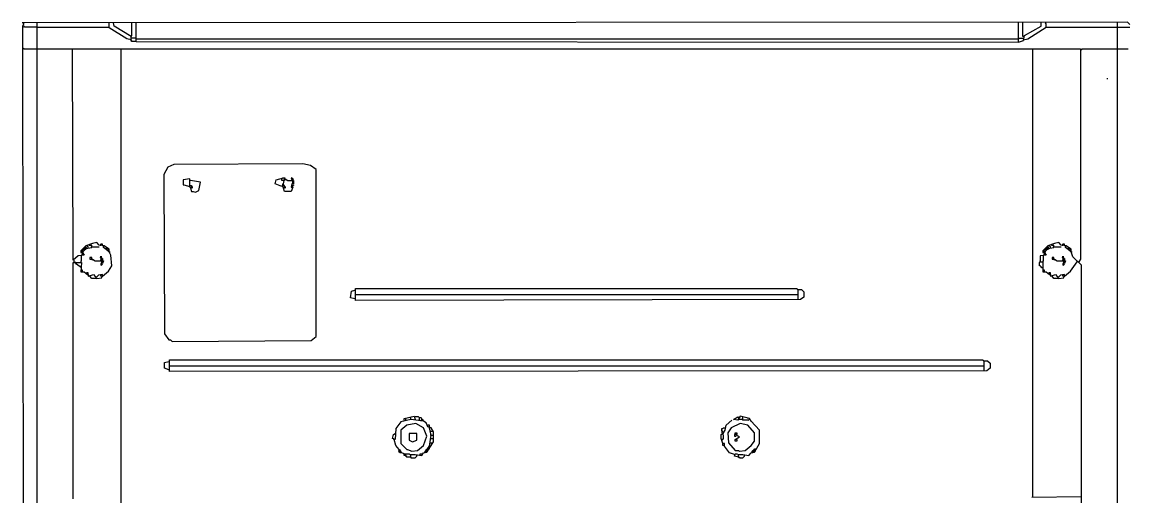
# Model space of a CAD drawing. Extents: x 3792242 to 5145247, y -1546315 to -1031918.
# Drawn here: x 4036636 to 4037569, y -1523868 to -1523468 of the extents above; entities that cross this region are included whole.
import ezdxf

# ---------------------------------------------------------------- set-up
doc = ezdxf.new("R2010")
doc.units = 0
doc.header["$MEASUREMENT"] = 0
doc.layers.add('ZZ-chladenie', color=133, linetype='CONTINUOUS')

msp = doc.modelspace()

# ---------------------------------------------------------------- linework, layer by layer
at = {"layer": 'ZZ-chladenie'}
for p, q in [((4036638.429, -1523468.548), (4036636.309, -1523468.548)), ((4036637.723, -1523469.254), (4036637.016, -1523468.548)), ((4036637.016, -1523471.374), (4036637.723, -1523469.254)), ((4036637.016, -1523489.04), (4036637.016, -1523471.374)), ((4036638.429, -1523472.081), (4036637.723, -1523471.374)), ((4036637.723, -1523471.374), (4036638.429, -1523471.374)), ((4037568.327, -1523467.841), (4036638.429, -1523468.548)), ((4036649.028, -1523472.081), (4036638.429, -1523472.081)), ((4036649.028, -1525157.345), (4036649.028, -1523467.841)), ((4036649.028, -1523472.081), (4036709.09, -1523472.081)), ((4036709.797, -1523468.548), (4036709.797, -1523467.841)), ((4036709.797, -1523472.788), (4036709.797, -1523468.548)), ((4036724.636, -1523481.974), (4036709.797, -1523472.788)), ((4036714.036, -1523471.374), (4036713.329, -1523468.548)), ((4036728.168, -1523479.854), (4036714.036, -1523471.374)), ((4036728.875, -1523479.147), (4036728.875, -1523467.841)), ((4036732.408, -1523484.093), (4036732.408, -1523467.841)), ((4037476.468, -1523484.093), (4037476.468, -1523467.841)), ((4037480.001, -1523479.854), (4037480.001, -1523467.841)), ((4037481.414, -1523479.147), (4037495.546, -1523471.374)), ((4037484.241, -1523481.974), (4037499.786, -1523472.081)), ((4037495.546, -1523468.548), (4037495.546, -1523467.841)), ((4037495.546, -1523471.374), (4037495.546, -1523468.548)), ((4037499.786, -1523469.254), (4037499.079, -1523468.548)), ((4037499.079, -1523468.548), (4037499.079, -1523469.254)), ((4037499.786, -1523472.081), (4037499.786, -1523469.254)), ((4037499.786, -1523472.081), (4037559.848, -1523472.081)), ((4037559.848, -1525157.345), (4037559.848, -1523467.841)), ((4037559.848, -1523472.081), (4037570.447, -1523472.081)), ((4037570.447, -1523469.961), (4037568.327, -1523467.841)), ((4036728.168, -1523482.68), (4036724.636, -1523481.974)), ((4036728.168, -1523479.854), (4036728.875, -1523479.147)), ((4036728.168, -1523483.387), (4036728.168, -1523479.854)), ((4036731.702, -1523481.267), (4036728.168, -1523481.267)), ((4036728.168, -1523482.68), (4036728.875, -1523483.387)), ((4036728.875, -1523484.093), (4036728.168, -1523483.387)), ((4036732.408, -1523484.093), (4036728.875, -1523484.093)), ((4036732.408, -1523481.974), (4036731.702, -1523481.267)), ((4036732.408, -1523481.974), (4037476.468, -1523481.974)), ((4036732.408, -1523484.093), (4037476.468, -1523484.8)), ((4037476.468, -1523481.974), (4037477.175, -1523481.267)), ((4037476.468, -1523484.8), (4037480.708, -1523483.387)), ((4037477.175, -1523481.267), (4037480.708, -1523481.267)), ((4037480.708, -1523479.854), (4037480.001, -1523479.854)), ((4037480.708, -1523483.387), (4037481.414, -1523479.147)), ((4037480.708, -1523482.68), (4037484.241, -1523481.974)), ((4036638.429, -1525156.638), (4036637.016, -1523489.04)), ((4036637.723, -1523490.453), (4036637.016, -1523489.746)), ((4036637.723, -1523490.453), (4036649.028, -1523490.453)), ((4036649.028, -1523490.453), (4036678.706, -1523490.453)), ((4036679.412, -1523668.519), (4036678.706, -1523490.453)), ((4036678.706, -1523490.453), (4036719.689, -1523490.453)), ((4036719.689, -1525057.713), (4036719.689, -1523490.453)), ((4036719.689, -1523490.453), (4037528.757, -1523490.453)), ((4037488.48, -1523867.782), (4037488.48, -1523490.453)), ((4037528.757, -1523490.453), (4037528.757, -1523667.812)), ((4037529.463, -1523491.159), (4037528.757, -1523491.159)), ((4037529.463, -1523491.159), (4037530.17, -1523490.453)), ((4037530.17, -1523490.453), (4037559.848, -1523490.453)), ((4037559.848, -1523490.453), (4037569.034, -1523490.453)), ((4037551.368, -1523515.891), (4037551.368, -1523515.184)), ((4036873.023, -1523587.258), (4036764.206, -1523587.965)), ((4036879.383, -1523588.672), (4036873.023, -1523587.258)), ((4036759.259, -1523590.085), (4036755.726, -1523596.445)), ((4036755.726, -1523596.445), (4036756.433, -1523730.7)), ((4036764.206, -1523587.965), (4036759.259, -1523590.085)), ((4036884.329, -1523592.205), (4036879.383, -1523588.672)), ((4036884.329, -1523732.82), (4036884.329, -1523592.205)), ((4036777.631, -1523599.977), (4036771.978, -1523600.684)), ((4036771.978, -1523600.684), (4036771.978, -1523604.924)), ((4036771.978, -1523604.924), (4036772.685, -1523604.924)), ((4036772.685, -1523604.924), (4036777.631, -1523606.337)), ((4036777.631, -1523607.043), (4036777.631, -1523599.977)), ((4036778.338, -1523601.39), (4036777.631, -1523600.684)), ((4036777.631, -1523606.337), (4036778.338, -1523605.63)), ((4036786.817, -1523602.804), (4036778.338, -1523601.39)), ((4036778.338, -1523605.63), (4036779.044, -1523605.63)), ((4036779.044, -1523605.63), (4036779.044, -1523606.337)), ((4036785.404, -1523609.87), (4036786.817, -1523602.804)), ((4036849.705, -1523604.217), (4036850.412, -1523600.684)), ((4036855.358, -1523606.337), (4036849.705, -1523604.217)), ((4036850.412, -1523600.684), (4036856.772, -1523599.271)), ((4036855.358, -1523599.977), (4036856.065, -1523599.271)), ((4036855.358, -1523601.39), (4036855.358, -1523599.977)), ((4036856.772, -1523601.39), (4036855.358, -1523601.39)), ((4036856.065, -1523604.217), (4036855.358, -1523606.337)), ((4036856.065, -1523599.271), (4036856.772, -1523599.271)), ((4036856.065, -1523607.043), (4036857.478, -1523599.977)), ((4036856.772, -1523599.271), (4036858.185, -1523599.271)), ((4036856.772, -1523601.39), (4036857.478, -1523600.684)), ((4036857.478, -1523605.63), (4036856.772, -1523605.63)), ((4036856.772, -1523605.63), (4036857.478, -1523606.337)), ((4036857.478, -1523599.977), (4036858.185, -1523599.977)), ((4036857.478, -1523600.684), (4036858.185, -1523600.684)), ((4036857.478, -1523606.337), (4036857.478, -1523605.63)), ((4036858.185, -1523599.977), (4036860.304, -1523601.39)), ((4036860.304, -1523601.39), (4036865.251, -1523601.39)), ((4036864.544, -1523599.977), (4036863.131, -1523599.271)), ((4036863.131, -1523599.271), (4036863.838, -1523600.684)), ((4036863.838, -1523604.217), (4036863.131, -1523607.043)), ((4036863.838, -1523605.63), (4036863.131, -1523605.63)), ((4036863.838, -1523600.684), (4036865.251, -1523600.684)), ((4036865.251, -1523604.217), (4036863.838, -1523604.217)), ((4036865.251, -1523600.684), (4036864.544, -1523599.977)), ((4036864.544, -1523603.51), (4036864.544, -1523602.097)), ((4036864.544, -1523602.097), (4036865.251, -1523602.097)), ((4036864.544, -1523603.51), (4036865.251, -1523603.51)), ((4036864.544, -1523605.63), (4036865.251, -1523604.924)), ((4036864.544, -1523607.043), (4036864.544, -1523605.63)), ((4036865.251, -1523605.63), (4036864.544, -1523605.63)), ((4036865.251, -1523601.39), (4036865.251, -1523604.217)), ((4036865.251, -1523604.924), (4036865.251, -1523605.63)), ((4036779.751, -1523607.75), (4036777.631, -1523607.043)), ((4036778.338, -1523607.75), (4036779.751, -1523606.337)), ((4036778.338, -1523607.75), (4036779.044, -1523610.576)), ((4036779.044, -1523610.576), (4036780.457, -1523610.576)), ((4036779.751, -1523606.337), (4036779.751, -1523607.75)), ((4036780.457, -1523610.576), (4036782.577, -1523611.283)), ((4036782.577, -1523611.283), (4036785.404, -1523609.87)), ((4036858.185, -1523607.75), (4036856.065, -1523607.043)), ((4036856.772, -1523607.75), (4036858.185, -1523606.337)), ((4036857.478, -1523610.576), (4036856.772, -1523607.75)), ((4036863.131, -1523610.576), (4036857.478, -1523610.576)), ((4036858.185, -1523606.337), (4036858.185, -1523607.75)), ((4036863.131, -1523607.043), (4036864.544, -1523607.043)), ((4036864.544, -1523607.043), (4036863.131, -1523610.576)), ((4036690.011, -1523656.506), (4036685.772, -1523660.746)), ((4036685.772, -1523660.746), (4036685.772, -1523662.159)), ((4036685.772, -1523662.159), (4036687.185, -1523662.159)), ((4036686.479, -1523660.746), (4036687.185, -1523660.039)), ((4036687.185, -1523661.452), (4036686.479, -1523660.746)), ((4036687.185, -1523662.159), (4036690.011, -1523658.626)), ((4036687.185, -1523660.039), (4036687.185, -1523659.333)), ((4036687.185, -1523659.333), (4036687.892, -1523659.333)), ((4036687.185, -1523662.159), (4036687.892, -1523661.452)), ((4036687.185, -1523663.572), (4036687.185, -1523662.159)), ((4036687.185, -1523662.159), (4036688.598, -1523664.279)), ((4036687.892, -1523659.333), (4036688.598, -1523658.626)), ((4036687.892, -1523660.746), (4036688.598, -1523660.039)), ((4036687.892, -1523661.452), (4036687.892, -1523660.746)), ((4036688.598, -1523658.626), (4036689.305, -1523657.919)), ((4036688.598, -1523660.039), (4036689.305, -1523659.333)), ((4036689.305, -1523657.919), (4036689.305, -1523657.213)), ((4036689.305, -1523657.213), (4036690.011, -1523657.213)), ((4036689.305, -1523659.333), (4036690.011, -1523659.333)), ((4036695.664, -1523654.386), (4036690.011, -1523656.506)), ((4036690.718, -1523657.919), (4036690.011, -1523657.213)), ((4036690.011, -1523658.626), (4036690.718, -1523657.919)), ((4036690.011, -1523658.626), (4036694.958, -1523657.919)), ((4036690.011, -1523659.333), (4036690.718, -1523658.626)), ((4036691.425, -1523656.506), (4036691.425, -1523655.799)), ((4036692.132, -1523657.213), (4036691.425, -1523656.506)), ((4036692.132, -1523658.626), (4036692.132, -1523657.213)), ((4036693.545, -1523656.506), (4036693.545, -1523655.093)), ((4036694.958, -1523655.799), (4036693.545, -1523656.506)), ((4036694.958, -1523657.919), (4036694.958, -1523655.799)), ((4036694.958, -1523657.213), (4036701.317, -1523657.213)), ((4036699.197, -1523653.68), (4036695.664, -1523654.386)), ((4036701.317, -1523655.799), (4036699.197, -1523653.68)), ((4036705.557, -1523656.506), (4036701.317, -1523655.799)), ((4036702.73, -1523655.093), (4036702.024, -1523655.799)), ((4036702.024, -1523655.799), (4036702.73, -1523655.799)), ((4036704.143, -1523655.093), (4036702.73, -1523655.093)), ((4036704.143, -1523656.506), (4036704.143, -1523655.093)), ((4036704.85, -1523657.919), (4036704.85, -1523656.506)), ((4036709.797, -1523661.452), (4036704.85, -1523657.919)), ((4036709.797, -1523659.333), (4036705.557, -1523656.506)), ((4036706.263, -1523657.213), (4036706.263, -1523656.506)), ((4036706.97, -1523658.626), (4036707.677, -1523657.919)), ((4036707.677, -1523659.333), (4036706.97, -1523658.626)), ((4036707.677, -1523657.919), (4036708.384, -1523658.626)), ((4036707.677, -1523660.039), (4036707.677, -1523659.333)), ((4036708.384, -1523660.039), (4036707.677, -1523660.039)), ((4036709.09, -1523658.626), (4036708.384, -1523658.626)), ((4036709.09, -1523659.333), (4036709.09, -1523658.626)), ((4036709.797, -1523660.039), (4036709.09, -1523659.333)), ((4036709.09, -1523660.746), (4036709.797, -1523660.039)), ((4036709.797, -1523661.452), (4036709.09, -1523660.746)), ((4036709.797, -1523661.452), (4036709.797, -1523659.333)), ((4036709.797, -1523661.452), (4036710.503, -1523661.452)), ((4036711.21, -1523664.279), (4036709.797, -1523661.452)), ((4037501.2, -1523656.506), (4037496.959, -1523660.746)), ((4037496.959, -1523660.746), (4037496.959, -1523662.159)), ((4037496.959, -1523662.159), (4037498.373, -1523662.159)), ((4037497.666, -1523660.746), (4037498.373, -1523660.039)), ((4037498.373, -1523661.452), (4037497.666, -1523660.746)), ((4037498.373, -1523662.159), (4037501.2, -1523658.626)), ((4037498.373, -1523660.039), (4037498.373, -1523659.333)), ((4037498.373, -1523659.333), (4037499.079, -1523659.333)), ((4037498.373, -1523662.159), (4037499.079, -1523661.452)), ((4037498.373, -1523663.572), (4037498.373, -1523662.159)), ((4037498.373, -1523662.159), (4037499.786, -1523664.279)), ((4037499.079, -1523659.333), (4037499.786, -1523658.626)), ((4037499.079, -1523660.746), (4037499.786, -1523660.039)), ((4037499.079, -1523661.452), (4037499.079, -1523660.746)), ((4037499.786, -1523658.626), (4037500.493, -1523657.919)), ((4037499.786, -1523660.039), (4037500.493, -1523659.333)), ((4037500.493, -1523657.919), (4037500.493, -1523657.213)), ((4037500.493, -1523657.213), (4037501.2, -1523657.213)), ((4037500.493, -1523659.333), (4037501.2, -1523659.333)), ((4037506.852, -1523654.386), (4037501.2, -1523656.506)), ((4037501.906, -1523657.919), (4037501.2, -1523657.213)), ((4037501.2, -1523658.626), (4037501.906, -1523657.919)), ((4037501.2, -1523658.626), (4037506.145, -1523657.919)), ((4037501.2, -1523659.333), (4037501.906, -1523658.626)), ((4037502.613, -1523656.506), (4037502.613, -1523655.799)), ((4037503.319, -1523657.213), (4037502.613, -1523656.506)), ((4037503.319, -1523658.626), (4037503.319, -1523657.213)), ((4037504.732, -1523656.506), (4037504.732, -1523655.093)), ((4037506.145, -1523655.799), (4037504.732, -1523656.506)), ((4037506.145, -1523657.919), (4037506.145, -1523655.799)), ((4037506.145, -1523657.213), (4037512.505, -1523657.213)), ((4037510.385, -1523653.68), (4037506.852, -1523654.386)), ((4037512.505, -1523655.799), (4037510.385, -1523653.68)), ((4037516.745, -1523656.506), (4037512.505, -1523655.799)), ((4037513.918, -1523655.093), (4037513.211, -1523655.799)), ((4037513.211, -1523655.799), (4037513.918, -1523655.799)), ((4037515.332, -1523655.093), (4037513.918, -1523655.093)), ((4037515.332, -1523656.506), (4037515.332, -1523655.093)), ((4037516.038, -1523657.919), (4037516.038, -1523656.506)), ((4037520.984, -1523661.452), (4037516.038, -1523657.919)), ((4037520.984, -1523659.333), (4037516.745, -1523656.506)), ((4037517.452, -1523657.213), (4037517.452, -1523656.506)), ((4037518.158, -1523658.626), (4037518.865, -1523657.919)), ((4037518.865, -1523659.333), (4037518.158, -1523658.626)), ((4037518.865, -1523657.919), (4037519.571, -1523658.626)), ((4037518.865, -1523660.039), (4037518.865, -1523659.333)), ((4037519.571, -1523660.039), (4037518.865, -1523660.039)), ((4037520.278, -1523658.626), (4037519.571, -1523658.626)), ((4037520.278, -1523659.333), (4037520.278, -1523658.626)), ((4037520.984, -1523660.039), (4037520.278, -1523659.333)), ((4037520.278, -1523660.746), (4037520.984, -1523660.039)), ((4037520.984, -1523661.452), (4037520.278, -1523660.746)), ((4037520.984, -1523661.452), (4037520.984, -1523659.333)), ((4037520.984, -1523661.452), (4037521.691, -1523661.452)), ((4037522.398, -1523665.692), (4037520.984, -1523661.452)), ((4036683.652, -1523664.985), (4036679.412, -1523668.519)), ((4036679.412, -1523869.902), (4036679.412, -1523670.638)), ((4036679.412, -1523670.638), (4036686.479, -1523670.638)), ((4036680.119, -1523669.932), (4036680.119, -1523668.519)), ((4036682.239, -1523672.051), (4036680.825, -1523669.932)), ((4036688.598, -1523664.279), (4036683.652, -1523664.985)), ((4036685.772, -1523669.932), (4036686.479, -1523669.225)), ((4036686.479, -1523670.638), (4036685.772, -1523678.411)), ((4036686.479, -1523664.279), (4036687.185, -1523663.572)), ((4036686.479, -1523669.225), (4036686.479, -1523664.279)), ((4036694.958, -1523666.399), (4036693.545, -1523666.399)), ((4036693.545, -1523666.399), (4036693.545, -1523667.812)), ((4036693.545, -1523667.812), (4036695.664, -1523667.812)), ((4036694.958, -1523667.812), (4036694.958, -1523666.399)), ((4036694.958, -1523667.812), (4036695.664, -1523668.519)), ((4036695.664, -1523667.812), (4036697.784, -1523669.225)), ((4036697.784, -1523669.225), (4036704.85, -1523669.225)), ((4036703.437, -1523665.692), (4036702.024, -1523665.692)), ((4036702.024, -1523665.692), (4036702.73, -1523667.106)), ((4036702.73, -1523668.519), (4036703.437, -1523665.692)), ((4036702.73, -1523667.106), (4036704.143, -1523667.106)), ((4036704.143, -1523668.519), (4036702.73, -1523668.519)), ((4036704.143, -1523671.345), (4036702.73, -1523671.345)), ((4036702.73, -1523671.345), (4036702.73, -1523672.758)), ((4036703.437, -1523670.638), (4036703.437, -1523669.932)), ((4036703.437, -1523669.932), (4036704.143, -1523670.638)), ((4036704.143, -1523670.638), (4036703.437, -1523670.638)), ((4036704.143, -1523667.106), (4036704.143, -1523668.519)), ((4036704.85, -1523669.225), (4036704.143, -1523671.345)), ((4036711.916, -1523673.465), (4036711.21, -1523664.279)), ((4037494.133, -1523670.638), (4037494.84, -1523669.932)), ((4037494.133, -1523673.465), (4037494.133, -1523670.638)), ((4037499.786, -1523664.279), (4037494.84, -1523664.985)), ((4037494.84, -1523664.985), (4037494.84, -1523669.932)), ((4037494.84, -1523669.932), (4037494.84, -1523669.225)), ((4037494.84, -1523669.932), (4037496.959, -1523669.932)), ((4037496.959, -1523669.932), (4037497.666, -1523669.225)), ((4037496.959, -1523669.932), (4037496.959, -1523678.411)), ((4037497.666, -1523664.279), (4037498.373, -1523663.572)), ((4037497.666, -1523669.225), (4037497.666, -1523664.279)), ((4037506.145, -1523666.399), (4037504.732, -1523666.399)), ((4037504.732, -1523666.399), (4037504.732, -1523667.812)), ((4037504.732, -1523667.812), (4037506.852, -1523667.812)), ((4037506.145, -1523667.812), (4037506.145, -1523666.399)), ((4037506.145, -1523667.812), (4037506.852, -1523668.519)), ((4037506.852, -1523667.812), (4037508.972, -1523669.225)), ((4037508.972, -1523669.225), (4037516.038, -1523669.225)), ((4037514.625, -1523665.692), (4037513.211, -1523665.692)), ((4037513.211, -1523665.692), (4037513.918, -1523667.106)), ((4037513.918, -1523668.519), (4037514.625, -1523665.692)), ((4037513.918, -1523667.106), (4037515.332, -1523667.106)), ((4037515.332, -1523668.519), (4037513.918, -1523668.519)), ((4037515.332, -1523671.345), (4037513.918, -1523671.345)), ((4037513.918, -1523671.345), (4037513.918, -1523672.758)), ((4037514.625, -1523670.638), (4037514.625, -1523669.932)), ((4037514.625, -1523669.932), (4037515.332, -1523670.638)), ((4037515.332, -1523670.638), (4037514.625, -1523670.638)), ((4037515.332, -1523667.106), (4037515.332, -1523668.519)), ((4037516.038, -1523669.225), (4037515.332, -1523671.345)), ((4037520.278, -1523677.704), (4037525.931, -1523669.932)), ((4037529.463, -1523672.758), (4037522.398, -1523665.692)), ((4037525.931, -1523669.932), (4037525.931, -1523669.225)), ((4037528.757, -1523667.812), (4037527.344, -1523669.932)), ((4036686.479, -1523674.878), (4036682.239, -1523672.051)), ((4036686.479, -1523676.998), (4036685.772, -1523676.998)), ((4036685.772, -1523678.411), (4036688.598, -1523678.411)), ((4036687.185, -1523676.998), (4036686.479, -1523676.998)), ((4036687.185, -1523678.411), (4036687.185, -1523676.998)), ((4036688.598, -1523678.411), (4036691.425, -1523680.531)), ((4036692.132, -1523679.117), (4036690.718, -1523679.117)), ((4036690.718, -1523679.117), (4036690.718, -1523679.824)), ((4036690.718, -1523679.824), (4036690.718, -1523680.531)), ((4036691.425, -1523680.531), (4036692.132, -1523680.531)), ((4036692.132, -1523680.531), (4036692.132, -1523679.117)), ((4036692.132, -1523680.531), (4036692.132, -1523681.944)), ((4036692.132, -1523681.944), (4036696.371, -1523680.531)), ((4036696.371, -1523680.531), (4036699.197, -1523684.064)), ((4036704.143, -1523680.531), (4036700.611, -1523681.238)), ((4036702.73, -1523672.758), (4036704.143, -1523672.051)), ((4036702.73, -1523681.944), (4036702.73, -1523680.531)), ((4036703.437, -1523683.357), (4036704.143, -1523680.531)), ((4036704.143, -1523681.944), (4036709.09, -1523677.704)), ((4036709.09, -1523677.704), (4036711.916, -1523673.465)), ((4037494.84, -1523673.465), (4037494.133, -1523673.465)), ((4037495.546, -1523674.172), (4037494.84, -1523673.465)), ((4037496.253, -1523674.878), (4037495.546, -1523674.172)), ((4037497.666, -1523674.878), (4037496.253, -1523674.878)), ((4037497.666, -1523676.998), (4037496.959, -1523676.998)), ((4037496.959, -1523678.411), (4037499.786, -1523678.411)), ((4037498.373, -1523676.998), (4037497.666, -1523676.998)), ((4037498.373, -1523678.411), (4037498.373, -1523676.998)), ((4037499.786, -1523678.411), (4037502.613, -1523680.531)), ((4037503.319, -1523679.117), (4037501.906, -1523679.117)), ((4037501.906, -1523679.117), (4037501.906, -1523679.824)), ((4037501.906, -1523679.824), (4037501.906, -1523680.531)), ((4037502.613, -1523680.531), (4037503.319, -1523680.531)), ((4037503.319, -1523680.531), (4037503.319, -1523679.117)), ((4037503.319, -1523680.531), (4037503.319, -1523681.944)), ((4037503.319, -1523681.944), (4037507.559, -1523680.531)), ((4037507.559, -1523680.531), (4037510.385, -1523684.064)), ((4037515.332, -1523680.531), (4037511.798, -1523681.238)), ((4037513.918, -1523672.758), (4037515.332, -1523672.051)), ((4037513.918, -1523681.944), (4037513.918, -1523680.531)), ((4037514.625, -1523683.357), (4037515.332, -1523680.531)), ((4037515.332, -1523681.944), (4037520.278, -1523677.704)), ((4037530.17, -1525157.345), (4037529.463, -1523672.758)), ((4036694.958, -1523684.064), (4036693.545, -1523681.944)), ((4036699.197, -1523684.064), (4036694.958, -1523684.064)), ((4036700.611, -1523681.238), (4036699.197, -1523682.651)), ((4036699.197, -1523684.064), (4036703.437, -1523683.357)), ((4036704.143, -1523681.944), (4036702.73, -1523681.944)), ((4037506.145, -1523684.064), (4037504.732, -1523681.944)), ((4037510.385, -1523684.064), (4037506.145, -1523684.064)), ((4037511.798, -1523681.238), (4037510.385, -1523682.651)), ((4037510.385, -1523684.064), (4037514.625, -1523683.357)), ((4037515.332, -1523681.944), (4037513.918, -1523681.944)), ((4036913.3, -1523700.316), (4036914.007, -1523694.663)), ((4036914.007, -1523694.663), (4036916.833, -1523693.956)), ((4036916.833, -1523693.956), (4036917.54, -1523693.956)), ((4036916.833, -1523697.49), (4037290.63, -1523697.49)), ((4036917.54, -1523702.435), (4036917.54, -1523692.543)), ((4036917.54, -1523692.543), (4037289.216, -1523692.543)), ((4037289.216, -1523692.543), (4037290.63, -1523693.25)), ((4037290.63, -1523701.729), (4037290.63, -1523693.25)), ((4037290.63, -1523693.25), (4037293.456, -1523693.25)), ((4037293.456, -1523693.25), (4037295.576, -1523695.369)), ((4037295.576, -1523695.369), (4037295.576, -1523699.609)), ((4036916.833, -1523701.022), (4036913.3, -1523700.316)), ((4037292.75, -1523701.729), (4036917.54, -1523702.435)), ((4037295.576, -1523699.609), (4037292.75, -1523701.729)), ((4036756.433, -1523730.7), (4036759.966, -1523735.646)), ((4036759.966, -1523735.646), (4036761.379, -1523735.646)), ((4036761.379, -1523735.646), (4036762.793, -1523737.06)), ((4036762.793, -1523737.06), (4036880.09, -1523736.353)), ((4036880.09, -1523736.353), (4036884.329, -1523732.82)), ((4036756.433, -1523754.725), (4036759.966, -1523754.018)), ((4036756.433, -1523759.671), (4036756.433, -1523754.725)), ((4036759.966, -1523754.018), (4036760.672, -1523754.018)), ((4036760.672, -1523762.498), (4036760.672, -1523752.605)), ((4036760.672, -1523752.605), (4037446.084, -1523752.605)), ((4037446.084, -1523752.605), (4037447.497, -1523753.312)), ((4037447.497, -1523761.791), (4037447.497, -1523753.312)), ((4037447.497, -1523753.312), (4037450.323, -1523753.312)), ((4037450.323, -1523753.312), (4037452.443, -1523755.431)), ((4037452.443, -1523755.431), (4037452.443, -1523759.671)), ((4036759.966, -1523761.085), (4036756.433, -1523759.671)), ((4036759.966, -1523757.551), (4037447.497, -1523757.551)), ((4037449.617, -1523761.791), (4036760.672, -1523762.498)), ((4037452.443, -1523759.671), (4037449.617, -1523761.791)), ((4036958.523, -1523802.068), (4036967.002, -1523799.948)), ((4036958.523, -1523803.481), (4036958.523, -1523802.068)), ((4036959.936, -1523803.481), (4036959.936, -1523802.068)), ((4036964.176, -1523802.774), (4036964.176, -1523800.655)), ((4036967.002, -1523799.948), (4036967.709, -1523802.774)), ((4036970.535, -1523800.655), (4036967.709, -1523800.655)), ((4036971.242, -1523801.361), (4036970.535, -1523800.655)), ((4036972.656, -1523801.361), (4036971.242, -1523801.361)), ((4036971.242, -1523803.481), (4036971.242, -1523801.361)), ((4036973.362, -1523802.068), (4036972.656, -1523801.361)), ((4036973.362, -1523802.774), (4036973.362, -1523802.068)), ((4037236.221, -1523802.774), (4037239.754, -1523800.655)), ((4037241.873, -1523799.948), (4037239.754, -1523803.481)), ((4037239.754, -1523800.655), (4037240.46, -1523801.361)), ((4037249.646, -1523802.068), (4037241.873, -1523799.948)), ((4037243.994, -1523802.774), (4037243.994, -1523800.655)), ((4037248.233, -1523802.068), (4037248.233, -1523801.361)), ((4037251.06, -1523804.187), (4037249.646, -1523802.068)), ((4036951.457, -1523810.547), (4036950.751, -1523819.733)), ((4036955.697, -1523804.894), (4036951.457, -1523810.547)), ((4036964.176, -1523802.774), (4036955.697, -1523804.894)), ((4036960.643, -1523807.721), (4036955.697, -1523811.96)), ((4036968.415, -1523806.308), (4036960.643, -1523807.721)), ((4036974.775, -1523804.187), (4036964.176, -1523802.774)), ((4036974.775, -1523809.84), (4036968.415, -1523806.308)), ((4036972.656, -1523803.481), (4036973.362, -1523802.774)), ((4036972.656, -1523804.187), (4036972.656, -1523803.481)), ((4036973.362, -1523802.774), (4036974.069, -1523802.774)), ((4036974.069, -1523802.774), (4036974.069, -1523804.187)), ((4036976.895, -1523805.601), (4036974.775, -1523804.187)), ((4036977.601, -1523816.907), (4036974.775, -1523809.84)), ((4036978.308, -1523809.134), (4036976.895, -1523805.601)), ((4036979.722, -1523807.721), (4036978.308, -1523807.721)), ((4036981.135, -1523809.84), (4036978.308, -1523809.134)), ((4036979.722, -1523809.84), (4036979.722, -1523807.721)), ((4036981.135, -1523816.2), (4036979.722, -1523809.84)), ((4036983.254, -1523813.374), (4036981.135, -1523809.84)), ((4037226.328, -1523812.667), (4037226.328, -1523810.547)), ((4037226.328, -1523810.547), (4037227.035, -1523810.547)), ((4037227.035, -1523810.547), (4037227.741, -1523809.84)), ((4037227.741, -1523809.84), (4037229.155, -1523809.84)), ((4037229.155, -1523811.96), (4037229.861, -1523807.721)), ((4037229.861, -1523807.721), (4037234.807, -1523803.481)), ((4037234.101, -1523809.84), (4037231.274, -1523814.08)), ((4037241.873, -1523806.308), (4037234.101, -1523809.84)), ((4037239.754, -1523803.481), (4037236.221, -1523802.774)), ((4037243.287, -1523802.774), (4037240.46, -1523802.774)), ((4037248.233, -1523807.721), (4037241.873, -1523806.308)), ((4037243.994, -1523803.481), (4037243.287, -1523802.774)), ((4037248.939, -1523803.481), (4037243.994, -1523803.481)), ((4037248.233, -1523803.481), (4037248.233, -1523802.774)), ((4037248.233, -1523802.774), (4037248.939, -1523803.481)), ((4037253.886, -1523814.08), (4037248.233, -1523807.721)), ((4037258.126, -1523811.96), (4037251.06, -1523804.187)), ((4036948.631, -1523819.026), (4036949.337, -1523815.493)), ((4036950.751, -1523819.733), (4036948.631, -1523819.026)), ((4036949.337, -1523815.493), (4036950.751, -1523814.787)), ((4036950.044, -1523819.733), (4036949.337, -1523819.026)), ((4036951.457, -1523824.679), (4036950.044, -1523819.733)), ((4036955.697, -1523811.96), (4036955.697, -1523823.266)), ((4036969.122, -1523814.787), (4036962.763, -1523814.787)), ((4036962.763, -1523814.787), (4036962.763, -1523820.439)), ((4036962.763, -1523820.439), (4036965.589, -1523821.853)), ((4036965.589, -1523821.853), (4036969.122, -1523820.439)), ((4036969.122, -1523820.439), (4036969.122, -1523814.787)), ((4036974.775, -1523824.679), (4036977.601, -1523816.907)), ((4036980.428, -1523812.667), (4036979.722, -1523812.667)), ((4036979.722, -1523825.386), (4036981.135, -1523816.2)), ((4036980.428, -1523812.667), (4036982.548, -1523812.667)), ((4036981.135, -1523816.2), (4036980.428, -1523816.2)), ((4036981.135, -1523816.2), (4036983.254, -1523816.2)), ((4036981.135, -1523819.026), (4036983.254, -1523819.026)), ((4036983.254, -1523821.853), (4036983.254, -1523813.374)), ((4037225.621, -1523815.493), (4037227.741, -1523814.08)), ((4037225.621, -1523819.026), (4037225.621, -1523815.493)), ((4037227.035, -1523823.266), (4037225.621, -1523819.026)), ((4037226.328, -1523819.733), (4037225.621, -1523819.733)), ((4037226.328, -1523812.667), (4037227.035, -1523812.667)), ((4037227.035, -1523812.667), (4037226.328, -1523813.374)), ((4037226.328, -1523813.374), (4037226.328, -1523814.08)), ((4037226.328, -1523814.08), (4037227.035, -1523814.08)), ((4037226.328, -1523819.733), (4037227.035, -1523819.733)), ((4037227.741, -1523816.2), (4037227.035, -1523815.493)), ((4037227.035, -1523819.733), (4037227.741, -1523819.026)), ((4037227.741, -1523814.08), (4037229.155, -1523811.96)), ((4037227.741, -1523819.026), (4037227.741, -1523816.2)), ((4037231.274, -1523814.08), (4037231.981, -1523822.56)), ((4037237.634, -1523815.493), (4037236.928, -1523815.493)), ((4037236.928, -1523815.493), (4037236.928, -1523816.907)), ((4037236.928, -1523816.907), (4037238.341, -1523816.907)), ((4037237.634, -1523815.493), (4037237.634, -1523814.08)), ((4037237.634, -1523814.08), (4037239.047, -1523814.08)), ((4037241.167, -1523817.613), (4037237.634, -1523815.493)), ((4037239.047, -1523815.493), (4037237.634, -1523815.493)), ((4037237.634, -1523819.733), (4037241.167, -1523817.613)), ((4037237.634, -1523821.146), (4037237.634, -1523819.733)), ((4037239.047, -1523814.08), (4037239.047, -1523815.493)), ((4037239.047, -1523819.733), (4037239.047, -1523821.146)), ((4037253.886, -1523821.146), (4037253.886, -1523814.08)), ((4037258.126, -1523823.266), (4037258.126, -1523811.96)), ((4036954.283, -1523828.212), (4036951.457, -1523824.679)), ((4036954.283, -1523829.626), (4036953.577, -1523828.919)), ((4036953.577, -1523828.919), (4036953.577, -1523829.626)), ((4036953.577, -1523829.626), (4036954.283, -1523829.626)), ((4036956.404, -1523831.039), (4036954.283, -1523828.212)), ((4036954.283, -1523829.626), (4036954.99, -1523830.332)), ((4036954.283, -1523830.332), (4036954.283, -1523829.626)), ((4036954.99, -1523828.919), (4036954.99, -1523828.212)), ((4036955.697, -1523829.626), (4036954.99, -1523828.919)), ((4036954.99, -1523830.332), (4036955.697, -1523829.626)), ((4036954.99, -1523830.332), (4036955.697, -1523829.626)), ((4036955.697, -1523823.266), (4036960.643, -1523828.212)), ((4036960.643, -1523828.212), (4036961.349, -1523828.212)), ((4036961.349, -1523828.212), (4036964.883, -1523829.626)), ((4036964.883, -1523829.626), (4036969.829, -1523828.919)), ((4036969.829, -1523828.919), (4036974.775, -1523824.679)), ((4036975.482, -1523831.039), (4036976.895, -1523828.919)), ((4036976.188, -1523829.626), (4036976.895, -1523828.919)), ((4036976.188, -1523829.626), (4036976.895, -1523830.332)), ((4036976.895, -1523830.332), (4036976.188, -1523829.626)), ((4036976.895, -1523828.919), (4036979.722, -1523825.386)), ((4036976.895, -1523828.919), (4036976.895, -1523828.212)), ((4036976.895, -1523828.212), (4036977.601, -1523828.212)), ((4036976.895, -1523830.332), (4036977.601, -1523829.626)), ((4036977.601, -1523830.332), (4036983.254, -1523821.853)), ((4036977.601, -1523828.212), (4036978.308, -1523827.505)), ((4036977.601, -1523829.626), (4036978.308, -1523829.626)), ((4036978.308, -1523827.505), (4036979.015, -1523827.505)), ((4036978.308, -1523829.626), (4036978.308, -1523828.919)), ((4036979.015, -1523826.092), (4036979.722, -1523825.386)), ((4036979.722, -1523826.799), (4036979.015, -1523826.092)), ((4036979.015, -1523827.505), (4036979.722, -1523827.505)), ((4036979.722, -1523827.505), (4036979.722, -1523826.799)), ((4036980.428, -1523822.56), (4036982.548, -1523822.56)), ((4037227.035, -1523824.679), (4037227.035, -1523823.266)), ((4037228.448, -1523823.266), (4037227.035, -1523823.266)), ((4037228.448, -1523824.679), (4037227.035, -1523824.679)), ((4037228.448, -1523825.386), (4037228.448, -1523823.266)), ((4037232.687, -1523831.039), (4037228.448, -1523825.386)), ((4037231.981, -1523822.56), (4037237.634, -1523828.919)), ((4037239.047, -1523821.146), (4037237.634, -1523821.146)), ((4037237.634, -1523828.919), (4037240.46, -1523828.919)), ((4037240.46, -1523828.919), (4037241.167, -1523829.626)), ((4037241.167, -1523829.626), (4037246.113, -1523828.919)), ((4037246.113, -1523828.919), (4037251.06, -1523824.679)), ((4037251.06, -1523824.679), (4037253.886, -1523821.146)), ((4037251.766, -1523829.626), (4037252.473, -1523828.919)), ((4037251.766, -1523831.039), (4037251.766, -1523829.626)), ((4037252.473, -1523829.626), (4037253.18, -1523828.919)), ((4037252.473, -1523828.919), (4037253.18, -1523828.919)), ((4037252.473, -1523829.626), (4037253.18, -1523830.332)), ((4037253.18, -1523830.332), (4037252.473, -1523829.626)), ((4037253.18, -1523828.919), (4037253.18, -1523828.212)), ((4037253.18, -1523828.212), (4037253.886, -1523828.212)), ((4037253.18, -1523828.919), (4037253.886, -1523828.212)), ((4037253.18, -1523830.332), (4037253.886, -1523829.626)), ((4037253.886, -1523830.332), (4037258.126, -1523823.266)), ((4037253.886, -1523828.212), (4037253.886, -1523827.505)), ((4037253.886, -1523827.505), (4037255.299, -1523827.505)), ((4037253.886, -1523829.626), (4037254.593, -1523829.626)), ((4037254.593, -1523829.626), (4037254.593, -1523828.919)), ((4037255.299, -1523827.505), (4037256.006, -1523826.799)), ((4036954.99, -1523831.039), (4036954.283, -1523830.332)), ((4036956.404, -1523831.039), (4036954.99, -1523831.039)), ((4036958.523, -1523831.745), (4036956.404, -1523831.039)), ((4036958.523, -1523833.158), (4036958.523, -1523831.745)), ((4036958.523, -1523831.745), (4036959.936, -1523831.745)), ((4036959.936, -1523833.158), (4036958.523, -1523833.158)), ((4036959.936, -1523833.865), (4036959.936, -1523831.745)), ((4036959.936, -1523831.745), (4036962.763, -1523831.745)), ((4036959.936, -1523833.158), (4036960.643, -1523833.865)), ((4036960.643, -1523834.571), (4036959.936, -1523833.865)), ((4036964.176, -1523834.571), (4036960.643, -1523834.571)), ((4036962.763, -1523831.745), (4036963.469, -1523832.452)), ((4036963.469, -1523832.452), (4036964.176, -1523832.452)), ((4036964.176, -1523834.571), (4036964.176, -1523832.452)), ((4036964.176, -1523832.452), (4036967.709, -1523832.452)), ((4036964.176, -1523834.571), (4036964.176, -1523835.278)), ((4036964.176, -1523835.278), (4036967.709, -1523835.278)), ((4036967.709, -1523832.452), (4036973.362, -1523833.158)), ((4036967.709, -1523835.278), (4036968.415, -1523834.571)), ((4036968.415, -1523834.571), (4036969.122, -1523833.865)), ((4036969.122, -1523833.865), (4036969.122, -1523833.158)), ((4036971.949, -1523833.158), (4036971.949, -1523831.745)), ((4036971.949, -1523831.745), (4036973.362, -1523831.745)), ((4036973.362, -1523833.158), (4036974.775, -1523831.039)), ((4036974.775, -1523831.039), (4036977.601, -1523830.332)), ((4037236.928, -1523832.452), (4037232.687, -1523831.039)), ((4037236.928, -1523833.865), (4037237.634, -1523831.745)), ((4037240.46, -1523834.571), (4037236.928, -1523833.865)), ((4037237.634, -1523831.745), (4037239.047, -1523831.745)), ((4037239.047, -1523831.745), (4037240.46, -1523832.452)), ((4037240.46, -1523834.571), (4037240.46, -1523832.452)), ((4037240.46, -1523832.452), (4037243.994, -1523832.452)), ((4037240.46, -1523834.571), (4037241.167, -1523835.278)), ((4037240.46, -1523834.571), (4037241.167, -1523834.571)), ((4037241.167, -1523834.571), (4037241.873, -1523835.278)), ((4037241.873, -1523835.278), (4037243.994, -1523835.278)), ((4037243.994, -1523832.452), (4037248.939, -1523833.158)), ((4037243.994, -1523835.278), (4037244.7, -1523834.571)), ((4037244.7, -1523834.571), (4037245.407, -1523833.865)), ((4037245.407, -1523833.865), (4037245.407, -1523833.158)), ((4037248.939, -1523833.158), (4037251.06, -1523831.039)), ((4037251.06, -1523831.039), (4037253.886, -1523830.332)), ((4037487.774, -1523868.489), (4037529.463, -1523867.782))]:
    msp.add_line(p, q, dxfattribs=at)

doc.saveas('drawing.dxf')
